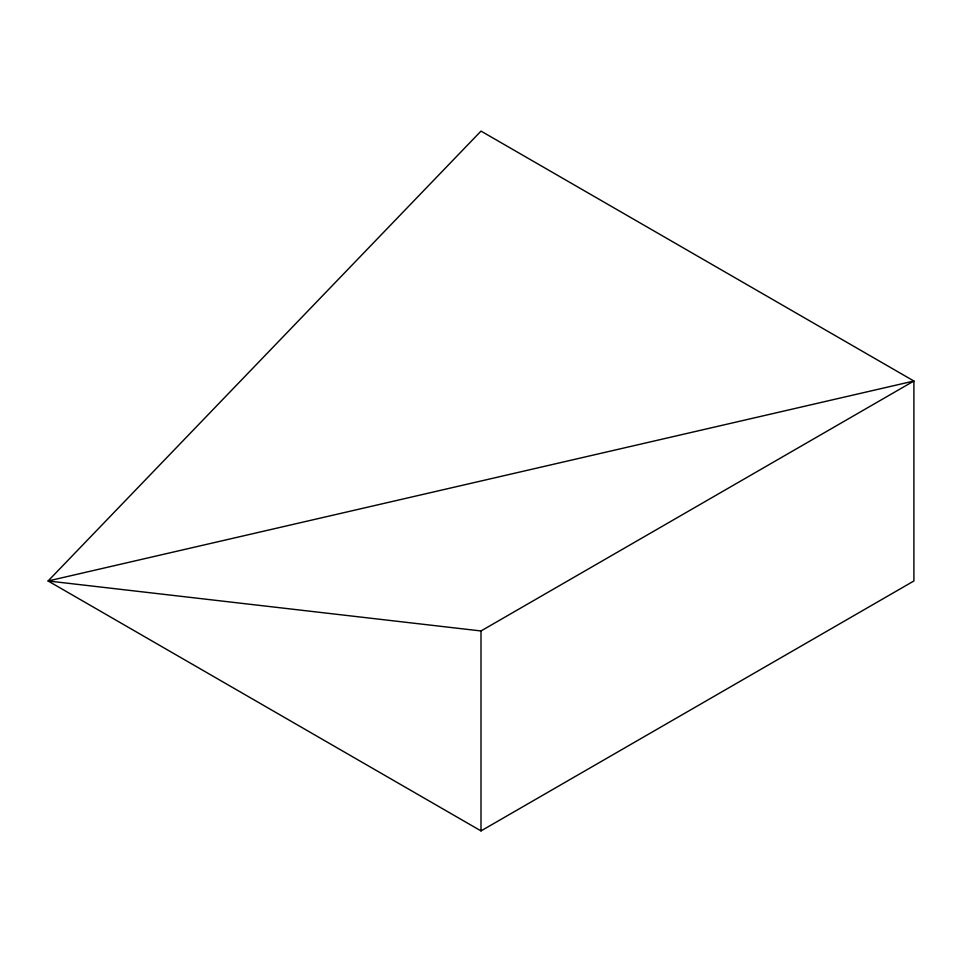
<?xml version="1.0" encoding="UTF-8"?>
<svg xmlns="http://www.w3.org/2000/svg" width="962" height="962" viewBox="0 0 962 962"><rect width="100%" height="100%" fill="white"/><g stroke="black" fill="none" stroke-linecap="round" stroke-linejoin="round"><path stroke-width="1.44" d="M481 630.964L913.9 381.024L913.9 580.976L481 830.903L48.1 580.976L481 131.097L913.9 381.024L48.1 580.976L481 630.964L481 830.903"/></g></svg>
